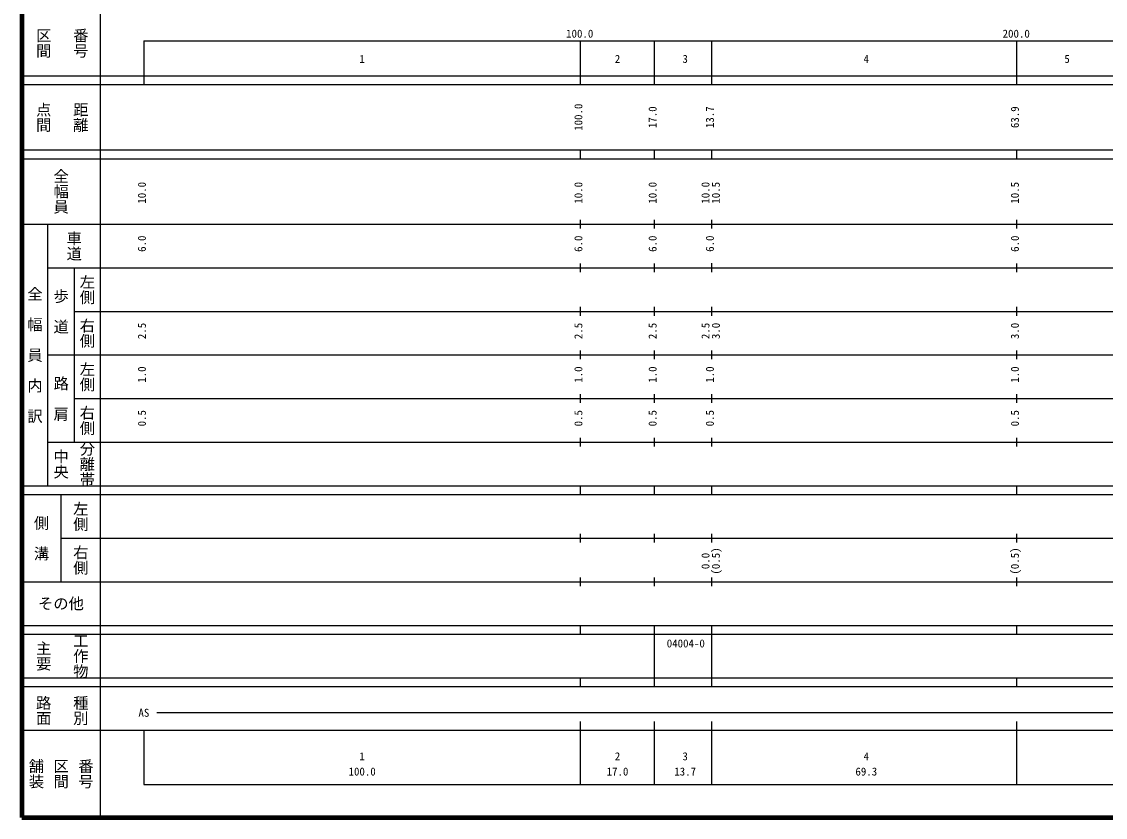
# Model space of a CAD drawing. Units: millimetres on the paper, enlarged 1000 times. Extents: x 40000 to 680000, y 20000 to 380000.
# Drawn here: x 40000 to 288258, y 20000 to 202409 of the extents above; entities that cross this region are included whole.
import ezdxf
from ezdxf.enums import TextEntityAlignment as Align

# ---------------------------------------------------------------- set-up
doc = ezdxf.new("R2010")
doc.units = ezdxf.units.MM
doc.header["$LTSCALE"] = 1000
doc.layers.add('M-TTL', color=2, linetype='Continuous', lineweight=140)
doc.layers.add('M-TTL-BAND', color=7, linetype='Continuous', lineweight=25)
doc.styles.add('@ＭＳ ゴシック', font='')
doc.styles.add('ＭＳ ゴシック', font='')
doc.styles.get('@ＭＳ ゴシック').set_extended_font_data('@MS Gothic')
doc.styles.get('ＭＳ ゴシック').set_extended_font_data('MS Gothic')

msp = doc.modelspace()

# ---------------------------------------------------------------- linework, layer by layer
at = {"layer": 'M-TTL'}
for p, q in [((40000, 380000), (40000, 20000)), ((40000, 20000), (680000, 20000))]:
    msp.add_line(p, q, dxfattribs=at)
at = {"layer": 'M-TTL-BAND'}
for p, q in [((58000, 370000), (58000, 20000)), ((68000, 198000), (579000, 198000)), ((68000, 198000), (68000, 188000)), ((168000, 188000), (168000, 198000)), ((185000, 188000), (185000, 198000)), ((198120, 188006), (198120, 198006)), ((268000, 188000), (268000, 198000)), ((40000, 190000), (579000, 190000)), ((40000, 188000), (579000, 188000)), ((40000, 173000), (579000, 173000)), ((168000, 171000), (168000, 173000)), ((185000, 171000), (185000, 173000)), ((198120, 171006), (198120, 173006)), ((268000, 171000), (268000, 173000)), ((40000, 171000), (579000, 171000)), ((168000, 155000), (168000, 157000)), ((185000, 155000), (185000, 157000)), ((198120, 155006), (198120, 157006)), ((268000, 155000), (268000, 157000)), ((40000, 156000), (579000, 156000)), ((46000, 96000), (46000, 156000)), ((168000, 145000), (168000, 147000)), ((185000, 145000), (185000, 147000)), ((198120, 145006), (198120, 147006)), ((268000, 145000), (268000, 147000)), ((46000, 146000), (579000, 146000)), ((52000, 146000), (52000, 106000)), ((168000, 135000), (168000, 137000)), ((185000, 135000), (185000, 137000)), ((198120, 135006), (198120, 137006)), ((268000, 135000), (268000, 137000)), ((52000, 136000), (579000, 136000)), ((168000, 125000), (168000, 127000)), ((185000, 125000), (185000, 127000)), ((198120, 125006), (198120, 127006)), ((268000, 125000), (268000, 127000)), ((46000, 126000), (579000, 126000)), ((168000, 115000), (168000, 117000)), ((185000, 115000), (185000, 117000)), ((198120, 115006), (198120, 117006)), ((268000, 115000), (268000, 117000)), ((52000, 116000), (579000, 116000)), ((168000, 105000), (168000, 107000)), ((185000, 105000), (185000, 107000)), ((198120, 105006), (198120, 107006)), ((268000, 105000), (268000, 107000)), ((46000, 106000), (579000, 106000)), ((40000, 96000), (579000, 96000)), ((168000, 94000), (168000, 96000)), ((185000, 94000), (185000, 96000)), ((198120, 94006), (198120, 96006)), ((268000, 94000), (268000, 96000)), ((40000, 94000), (579000, 94000)), ((49000, 94000), (49000, 74000)), ((168000, 83000), (168000, 85000)), ((185000, 83000), (185000, 85000)), ((198120, 83006), (198120, 85006)), ((268000, 83000), (268000, 85000)), ((49000, 84000), (579000, 84000)), ((168000, 73000), (168000, 75000)), ((185000, 73000), (185000, 75000)), ((198120, 73006), (198120, 75006)), ((268000, 73000), (268000, 75000)), ((40000, 74000), (579000, 74000)), ((40000, 64000), (579000, 64000)), ((168000, 62000), (168000, 64000)), ((185000, 62000), (185000, 64000)), ((198120, 62006), (198120, 64006)), ((268000, 62000), (268000, 64000)), ((40000, 62000), (579000, 62000)), ((185000, 52000), (185000, 62000)), ((198120, 52006), (198120, 62006)), ((40000, 52000), (579000, 52000)), ((40000, 50000), (579000, 50000)), ((168000, 50000), (168000, 52000)), ((185000, 50000), (185000, 52000)), ((198120, 50006), (198120, 52006)), ((268000, 50000), (268000, 52000)), ((71000, 44000), (565000, 44000)), ((40000, 40000), (579000, 40000)), ((68000, 40000), (68000, 27500)), ((168000, 27500), (168000, 42000)), ((185000, 27500), (185000, 42000)), ((198120, 27506), (198120, 42006)), ((268000, 27500), (268000, 42000)), ((68000, 27500), (579000, 27500))]:
    msp.add_line(p, q, dxfattribs=at)

# ---------------------------------------------------------------- texts
at = {"layer": 'M-TTL-BAND', "style": '@ＭＳ ゴシック'}
for s, p in [('区間', (45000, 197500)), ('番号', (53500, 197500)), ('点間', (45000, 180500)), ('距離', (53500, 180500)), ('全幅員', (49000, 163500)), ('車道', (52000, 151000)), ('左側', (55000, 141000)), ('全\u3000幅\u3000員\u3000内\u3000訳', (43000, 126000)), ('歩\u3000道', (49000, 136000)), ('右側', (55000, 131000)), ('左側', (55000, 121000)), ('路\u3000肩', (49000, 116000)), ('右側', (55000, 111000)), ('中央', (49000, 101000)), ('分離帯', (55000, 101000)), ('左側', (53500, 89000)), ('側\u3000溝', (44500, 84000)), ('右側', (53500, 79000)), ('主要', (45000, 57000)), ('工作物', (53500, 57000)), ('路面', (45000, 44500)), ('種別', (53500, 44500)), ('舗装', (43333, 30000)), ('区間', (49000, 30000)), ('番号', (54667, 30000))]:
    msp.add_text(s, height=2566, rotation=270, dxfattribs=at).set_placement(p, align=Align.MIDDLE_CENTER)
at = {"layer": 'M-TTL-BAND', "style": 'ＭＳ ゴシック'}
for s, p in [('100.0', (167844, 198195)), ('200.0', (267844, 198195)), ('1', (118000, 192405)), ('2', (176500, 192405)), ('3', (192000, 192405)), ('4', (233500, 192405)), ('5', (279500, 192405)), ('AS', (68000, 42500)), ('1', (118000, 32523)), ('2', (176500, 32523)), ('3', (192000, 32523)), ('4', (233500, 32523)), ('100.0', (118000, 29033)), ('17.0', (176500, 29033)), ('13.7', (192000, 29033)), ('69.3', (233500, 29033))]:
    msp.add_text(s, height=1833, dxfattribs=at).set_placement(p, align=Align.BOTTOM_CENTER)
for s, p in [('100.0', (169000, 180500)), ('17.0', (186000, 180500)), ('13.7', (199120, 180506)), ('63.9', (269000, 180500)), ('10.0', (69000, 163174)), ('10.0', (169000, 163174)), ('10.0', (186000, 163174)), ('10.0', (198120, 163180)), ('10.5', (200490, 163180)), ('10.5', (269000, 163174)), ('6.0', (69000, 151500)), ('6.0', (169000, 151500)), ('6.0', (186000, 151500)), ('6.0', (199120, 151506)), ('6.0', (269000, 151500)), ('2.5', (69000, 131500)), ('2.5', (169000, 131500)), ('2.5', (186000, 131500)), ('2.5', (198120, 131506)), ('3.0', (200490, 131506)), ('3.0', (269000, 131500)), ('1.0', (69000, 121500)), ('1.0', (169000, 121500)), ('1.0', (186000, 121500)), ('1.0', (199120, 121506)), ('1.0', (269000, 121500)), ('0.5', (69000, 111500)), ('0.5', (169000, 111500)), ('0.5', (186000, 111500)), ('0.5', (199120, 111506)), ('0.5', (269000, 111500)), ('0.0', (198120, 78770)), ('(0.5)', (200490, 78770)), ('(0.5)', (269000, 78764))]:
    msp.add_text(s, height=1833, rotation=90, dxfattribs=at).set_placement(p, align=Align.BOTTOM_CENTER)
msp.add_text('その他', height=2566, dxfattribs=at).set_placement((49000, 69000), align=Align.MIDDLE_CENTER)
msp.add_text('04004-0', height=1833, dxfattribs=at).set_placement((187781, 58405), align=Align.BOTTOM_LEFT)

doc.saveas('drawing.dxf')
